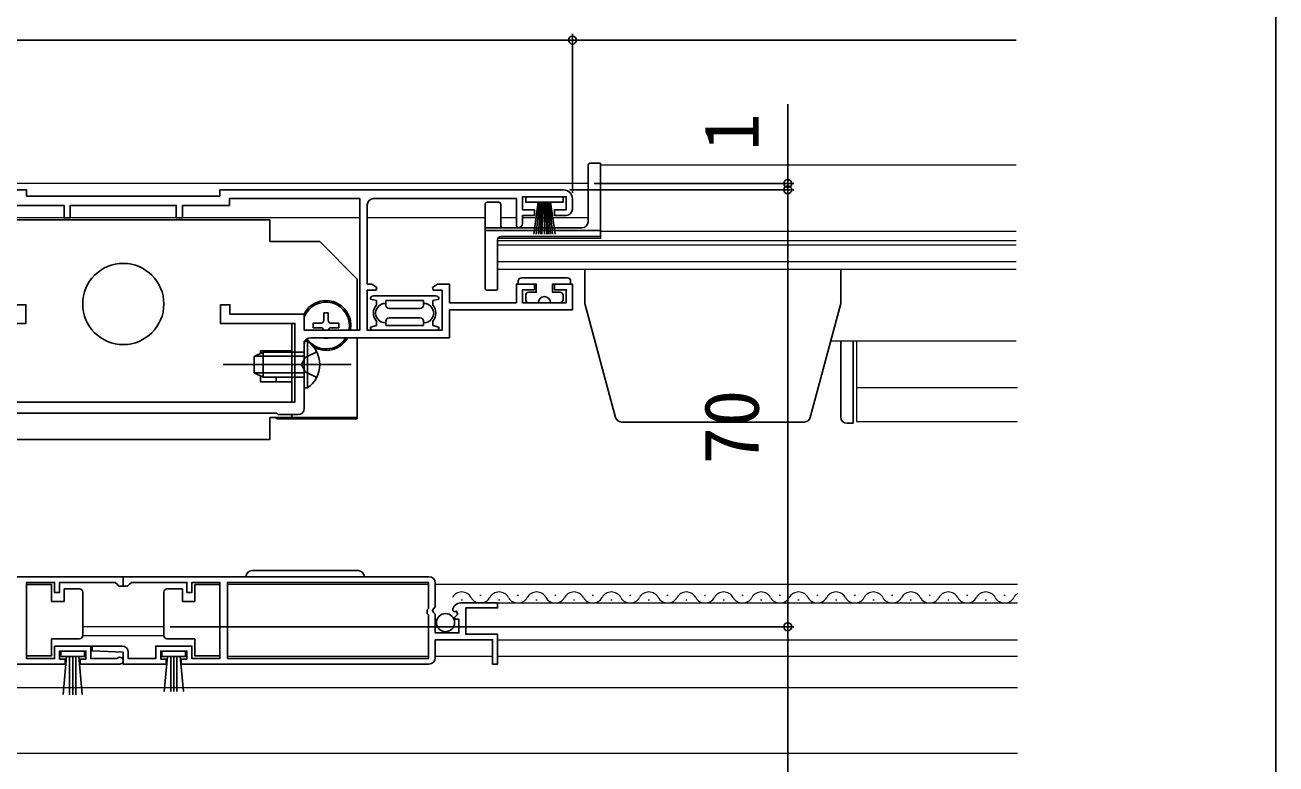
# Model space of a CAD drawing. Units: millimetres, scale not verified. Extents: x -525 to 525, y -782 to 778.
# Drawn here: x 324.5 to 525, y -72.5 to 45.9 of the extents above; entities that cross this region are included whole.
import ezdxf
from ezdxf.enums import TextEntityAlignment as Align

# ---------------------------------------------------------------- set-up
doc = ezdxf.new("R2010")
doc.units = ezdxf.units.MM
doc.header["$LTSCALE"] = 4
for name, color, linetype in [('0-2_YKK_11', 7, 'Continuous'), ('0-5_YKK_13', 4, 'Continuous'), ('0-7_YKK_D', 6, 'Continuous'), ('0-8_YKK_ZWAK', 7, 'Continuous')]:
    doc.layers.add(name, color=color, linetype=linetype)
doc.layers.add('0-4_YKK_12', color=2, linetype='Continuous', lineweight=18)
doc.styles.add('ＭＳ ゴシック', font='')
doc.styles.get('ＭＳ ゴシック').set_extended_font_data('MS Gothic')

msp = doc.modelspace()

# ---------------------------------------------------------------- linework, layer by layer
at = {"layer": '0-2_YKK_11'}
for p, q in [((412.244, 17.988), (412.244, 16.388)), ((369.244, -5.212), (369.244, -15.512)), ((340.244, -42.511), (291.244, -42.511)), ((340.241, -42.511), (389.241, -42.511))]:
    msp.add_line(p, q, dxfattribs=at)
for points in [[(269.744, 19.488), (324.744, 19.488), (324.744, 18.488), (355.744, 18.488), (355.744, 19.488), (410.744, 19.488)], [(323.244, 16.988), (330.744, 16.988), (330.744, 14.988), (331.744, 14.988), (331.744, 16.988), (348.744, 16.988), (348.744, 14.988), (349.744, 14.988), (349.744, 16.988), (357.244, 16.988), (357.244, 18.088), (378.144, 18.088), (378.144, -3.012), (369.244, -3.012), (369.244, -0.412), (357.344, -0.412), (357.344, 1.088), (355.844, 1.088), (355.844, -1.912), (367.744, -1.912), (367.744, -14.512), (312.744, -14.512)], [(323.244, 16.988), (330.744, 16.988), (330.744, 14.988), (331.744, 14.988), (331.744, 16.988), (348.744, 16.988), (348.744, 14.988), (349.744, 14.988), (349.744, 16.988), (357.244, 16.988), (357.244, 18.088), (378.144, 18.088), (378.144, -3.012), (369.244, -3.012), (369.244, -0.412), (357.344, -0.412), (357.344, 1.088), (355.844, 1.088), (355.844, -1.912), (367.744, -1.912), (367.744, -14.512), (312.744, -14.512)], [(403.544, 13.388), (403.244, 13.688), (403.244, 18.088), (380.344, 18.088)], [(411.244, 15.388), (409.344, 15.388), (409.344, 16.288), (411.244, 16.288), (411.244, 18.388), (404.244, 18.388), (404.244, 16.288), (406.144, 16.288), (406.144, 15.388), (404.244, 15.388), (404.244, 14.088)], [(379.344, 17.088), (379.344, 4.388), (380.067, 4.388), (380.884, 3.816), (380.749, 3.388), (379.344, 3.388), (379.344, -3.012), (391.344, -3.012), (391.344, 3.388), (389.938, 3.388), (389.803, 3.816), (390.62, 4.388), (392.544, 4.388), (392.544, 1.388), (403.244, 1.388), (403.244, 4.388), (406.144, 4.388), (406.144, 3.488), (404.244, 3.488), (404.244, 1.388), (411.244, 1.388), (411.244, 3.488), (409.344, 3.488), (409.344, 4.388), (412.244, 4.388), (412.244, 0.288), (392.544, 0.288), (392.544, -4.212), (370.244, -4.212)], [(312.744, -1.912), (324.644, -1.912), (324.644, 1.088), (323.144, 1.088)], [(312.744, -1.912), (324.644, -1.912), (324.644, 1.088), (323.144, 1.088)], [(368.244, -16.512), (365.044, -16.512), (364.844, -16.312), (315.644, -16.312), (315.444, -16.512), (312.244, -16.512)], [(339.339, -55.54), (339.146, -55.611), (335.044, -55.611), (335.044, -53.611), (329.244, -53.611), (329.244, -55.611), (324.747, -55.611), (324.747, -43.411), (329.244, -43.411), (329.244, -45.011), (330.044, -45.011), (330.044, -43.411), (338.944, -43.411), (339.244, -43.711), (339.544, -44.011), (340.244, -44.011), (340.244, -42.511)], [(341.046, -54.611), (341.046, -55.611), (345.441, -55.611), (345.441, -53.611), (351.241, -53.611), (351.241, -55.611), (355.739, -55.611), (355.739, -43.411), (351.241, -43.411), (351.241, -45.011), (350.441, -45.011), (350.441, -43.411), (341.541, -43.411), (341.241, -43.711), (340.941, -44.011), (340.241, -44.011), (340.241, -42.511)], [(390.241, -43.511), (390.241, -47.342), (389.788, -47.882), (389.941, -48.211), (390.241, -48.511), (390.241, -51.511), (394.041, -51.511), (394.041, -49.311), (393.424, -49.311), (393.317, -49.052), (393.883, -48.487), (393.612, -48.018), (393.293, -48.104), (393.042, -47.893)], [(394.337, -46.711), (400.241, -46.711), (400.241, -47.511), (395.141, -47.511), (395.141, -51.711), (400.241, -51.711), (400.241, -56.511), (399.441, -56.511), (399.441, -52.611), (390.241, -52.611), (390.241, -55.511)], [(389.241, -56.511), (349.541, -56.511), (349.541, -55.711), (350.441, -55.711), (350.441, -54.411), (346.241, -54.411), (346.241, -55.711), (347.141, -55.711), (347.141, -56.511), (340.246, -56.511), (340.246, -54.611), (335.235, -54.393), (335.252, -53.611), (340.046, -53.611)], [(291.244, -56.511), (330.944, -56.511), (330.944, -55.711), (330.044, -55.711), (330.044, -54.411), (334.244, -54.411), (334.244, -55.711), (333.344, -55.711), (333.344, -56.511), (339.694, -56.511)]]:
    msp.add_lwpolyline(points, dxfattribs=at)
msp.add_lwpolyline([(356.939, -55.611), (389.141, -55.611), (389.141, -48.611), (388.941, -48.411), (388.941, -47.811), (389.141, -47.611), (389.141, -43.411), (356.939, -43.411)], close=True, dxfattribs=at)
for centre, radius, start, end in [((380.344, 17.088), 1, 90.00001, 179.99999), ((410.744, 17.988), 1.5, 0.00001, 89.99999), ((411.244, 16.388), 1, 270.00001, 359.99999), ((403.544, 14.088), 0.7, 270.00001, 359.99999), ((370.244, -5.212), 1, 90.00001, 179.99999), ((368.244, -15.512), 1, 270.00001, 359.99999), ((389.241, -43.511), 1, 0.00001, 89.99999), ((394.337, -48.011), 1.3, 89.99998, 174.7841), ((340.046, -54.611), 1, 0.00001, 89.99999), ((339.694, -55.961), 0.55, 270.00003, 130.11942), ((389.241, -55.511), 1, 270.00001, 359.99999)]:
    msp.add_arc(centre, radius, start, end, dxfattribs=at)
at = {"layer": '0-4_YKK_12'}
for p, q in [((416.742, 23.488), (416.742, 11.688)), ((416.742, 23.488), (483.344, 23.488)), ((414.742, 20.485), (265.745, 20.485)), ((378.144, 14.985), (302.344, 14.985)), ((398.244, 14.985), (379.344, 14.985)), ((403.244, 14.985), (400.744, 14.985)), ((414.744, 14.985), (404.244, 14.985)), ((416.742, 12.888), (483.344, 12.888)), ((400.244, 11.688), (400.244, 6.789)), ((416.742, 11.688), (400.244, 11.688)), ((400.244, 11.388), (483.344, 11.388)), ((400.244, 10.704), (483.344, 10.704)), ((400.244, 8.032), (483.344, 8.032)), ((400.244, 6.788), (483.344, 6.788)), ((453.636, -4.712), (483.344, -4.712)), ((457.744, -4.712), (457.744, -17.612)), ((483.591, -12.212), (457.744, -12.212)), ((457.744, -17.612), (483.591, -17.612)), ((356.939, -43.711), (389.141, -43.711)), ((390.241, -43.711), (483.591, -43.711)), ((397.388, -45.45), (397.588, -45.45)), ((403.388, -45.45), (403.588, -45.45)), ((409.388, -45.45), (409.588, -45.45)), ((415.388, -45.45), (415.588, -45.45)), ((421.388, -45.45), (421.588, -45.45)), ((427.388, -45.45), (427.588, -45.45)), ((433.388, -45.45), (433.588, -45.45)), ((439.388, -45.45), (439.588, -45.45)), ((445.388, -45.449), (445.588, -45.449)), ((451.388, -45.449), (451.588, -45.449)), ((457.388, -45.449), (457.588, -45.449)), ((463.388, -45.449), (463.588, -45.449)), ((469.388, -45.449), (469.588, -45.449)), ((475.388, -45.449), (475.588, -45.449)), ((481.388, -45.449), (481.588, -45.449)), ((394.336, -46.711), (483.591, -46.711)), ((394.389, -46.21), (394.589, -46.21)), ((400.388, -46.21), (400.588, -46.21)), ((406.388, -46.21), (406.588, -46.21)), ((412.388, -46.21), (412.588, -46.21)), ((418.388, -46.21), (418.588, -46.21)), ((424.388, -46.21), (424.588, -46.21)), ((430.388, -46.21), (430.588, -46.21)), ((436.388, -46.21), (436.588, -46.21)), ((442.388, -46.21), (442.588, -46.21)), ((448.388, -46.209), (448.588, -46.209)), ((454.388, -46.209), (454.588, -46.209)), ((460.388, -46.209), (460.588, -46.209)), ((466.388, -46.209), (466.588, -46.209)), ((472.388, -46.209), (472.588, -46.209)), ((478.388, -46.209), (478.588, -46.209)), ((346.739, -50.512), (333.747, -50.512)), ((333.747, -51.913), (346.739, -51.913)), ((400.241, -52.611), (483.591, -52.611)), ((356.939, -55.211), (389.141, -55.211)), ((390.241, -55.211), (399.442, -55.211)), ((400.242, -55.211), (483.591, -55.211)), ((483.591, -60.313), (197.374, -60.313)), ((483.591, -70.812), (197.374, -70.812))]:
    msp.add_line(p, q, dxfattribs=at)
for centre, start, end in [((394.489, -46.669), 29.19937, 150.80063), ((397.488, -44.992), 209.19064, 330.80936), ((400.488, -46.669), 29.19937, 150.80063), ((403.488, -44.992), 209.19064, 330.80936), ((406.488, -46.669), 29.19937, 150.80063), ((409.488, -44.992), 209.19064, 330.80936), ((412.488, -46.668), 29.19937, 150.80063), ((415.488, -44.992), 209.19064, 330.80936), ((418.488, -46.668), 29.19937, 150.80063), ((421.488, -44.992), 209.19064, 330.80936), ((424.488, -46.668), 29.19937, 150.80063), ((427.488, -44.992), 209.19064, 330.80936), ((430.488, -46.668), 29.19937, 150.80063), ((433.488, -44.992), 209.19064, 330.80936), ((436.488, -46.668), 29.19937, 150.80063), ((439.488, -44.992), 209.19064, 330.80936), ((442.488, -46.668), 29.19937, 150.80063), ((445.488, -44.991), 209.19064, 330.80936), ((448.488, -46.668), 29.19937, 150.80063), ((451.488, -44.991), 209.19064, 330.80936), ((454.488, -46.668), 29.19937, 150.80063), ((457.488, -44.991), 209.19064, 330.80936), ((460.488, -46.668), 29.19937, 150.80063), ((463.488, -44.991), 209.19064, 330.80936), ((466.488, -46.667), 29.19937, 150.80063), ((469.488, -44.991), 209.19064, 330.80936), ((472.488, -46.667), 29.19937, 150.80063), ((475.488, -44.991), 209.19064, 330.80936), ((478.488, -46.667), 29.19937, 150.80063), ((481.488, -44.991), 209.19064, 330.80936), ((484.488, -46.667), 121.46114, 150.80063)]:
    msp.add_arc(centre, 1.718, start, end, dxfattribs=at)
at = {"layer": '0-5_YKK_13'}
for p, q in [((414.744, 14.388), (414.744, 23.288)), ((415.244, 23.788), (416.744, 23.788)), ((416.744, 11.988), (416.744, 23.788)), ((398.244, 3.688), (398.244, 17.188)), ((398.544, 17.488), (400.444, 17.488)), ((400.744, 13.888), (400.744, 17.188)), ((406.745, 17.488), (406.045, 12.388)), ((406.445, 12.388), (406.945, 17.488)), ((407.145, 17.488), (406.795, 12.388)), ((407.095, 12.388), (407.345, 17.488)), ((407.545, 17.488), (407.345, 12.388)), ((407.745, 17.488), (407.745, 12.388)), ((407.945, 17.488), (408.145, 12.388)), ((408.395, 12.388), (408.145, 17.488)), ((408.345, 17.488), (408.695, 12.388)), ((409.045, 12.388), (408.545, 17.488)), ((408.745, 17.488), (409.445, 12.388)), ((316.744, 14.699), (363.744, 14.699)), ((363.744, 11.199), (363.744, 14.699)), ((398.244, 13.388), (413.744, 13.388)), ((398.244, 12.988), (416.744, 12.988)), ((363.744, 11.199), (371.744, 11.199)), ((400.244, 3.688), (400.244, 11.488)), ((400.744, 11.988), (416.744, 11.988)), ((414.244, 6.788), (414.244, 1.288)), ((455.244, 6.788), (455.244, 1.288)), ((403.545, 4.888), (403.545, 4.388)), ((404.045, 5.388), (411.445, 5.388)), ((411.945, 4.388), (411.945, 4.888)), ((380.344, 2.488), (385.344, 2.488)), ((390.344, 2.488), (385.344, 2.488)), ((398.544, 3.388), (399.944, 3.388)), ((404.745, 1.888), (404.745, 2.588)), ((410.745, 2.588), (410.745, 1.888)), ((380.844, 1.738), (379.844, 1.988)), ((380.844, 1.023), (380.844, 1.738)), ((382.344, 1.738), (385.344, 1.738)), ((382.344, 0.988), (382.344, 1.738)), ((382.844, 0.488), (385.344, 0.488)), ((388.344, 1.738), (385.344, 1.738)), ((387.844, 0.488), (385.344, 0.488)), ((388.344, 0.988), (388.344, 1.738)), ((389.844, 1.738), (390.844, 1.988)), ((389.844, 1.023), (389.844, 1.738)), ((406.745, 1.388), (405.245, 1.388)), ((410.245, 1.388), (408.745, 1.388)), ((414.244, 1.288), (419.136, -16.971)), ((455.244, 1.288), (450.351, -16.971)), ((367.244, -14.512), (367.244, -1.912)), ((370.694, -1.899), (370.694, -2.599)), ((370.694, -1.899), (371.894, -1.899)), ((372.394, -0.199), (373.094, -0.199)), ((372.394, -0.199), (372.394, -1.399)), ((373.094, -0.199), (373.094, -1.399)), ((373.594, -1.899), (374.794, -1.899)), ((374.794, -1.899), (374.794, -2.599)), ((380.844, -2.262), (380.844, -1.546)), ((382.344, -2.262), (382.344, -1.512)), ((382.844, -1.012), (385.344, -1.012)), ((387.844, -1.012), (385.344, -1.012)), ((388.344, -2.262), (388.344, -1.512)), ((389.844, -2.262), (389.844, -1.546)), ((370.694, -2.599), (371.894, -2.599)), ((373.594, -2.599), (374.794, -2.599)), ((380.844, -2.262), (379.844, -2.512)), ((385.344, -3.012), (380.344, -3.012)), ((382.344, -2.262), (385.344, -2.262)), ((388.344, -2.262), (385.344, -2.262)), ((385.344, -3.012), (390.344, -3.012)), ((389.844, -2.262), (390.844, -2.512)), ((369.754, -4.762), (369.245, -4.762)), ((369.245, -4.762), (369.245, -12.262)), ((372.394, -4.212), (372.394, -4.299)), ((372.394, -4.299), (373.094, -4.299)), ((373.094, -4.212), (373.094, -4.299)), ((377.744, -4.212), (377.744, -17.218)), ((455.244, -16.912), (455.244, -4.712)), ((457.244, -17.912), (457.244, -4.712)), ((361.245, -7.212), (362.645, -6.512)), ((361.245, -7.212), (361.245, -9.812)), ((369.245, -7.166), (361.337, -7.166)), ((362.244, -6.3), (367.244, -6.3)), ((362.244, -6.3), (362.244, -6.712)), ((364.744, -6.512), (364.744, -6.3)), ((376.745, -8.512), (356.245, -8.512)), ((361.245, -9.812), (362.645, -10.512)), ((369.245, -9.858), (361.337, -9.858)), ((369.245, -10.512), (362.645, -10.512)), ((364.744, -11.3), (364.744, -10.512)), ((363.744, -17), (377.744, -17)), ((363.744, -20.5), (363.744, -17)), ((364.744, -17.018), (364.744, -17)), ((377.744, -17.218), (364.944, -17.218)), ((367.244, -17), (367.244, -16.512)), ((420.102, -17.712), (449.385, -17.712)), ((456.244, -17.912), (457.244, -17.912)), ((316.744, -20.5), (363.744, -20.5)), ((377.891, -41.511), (360.891, -41.511)), ((330.747, -44.461), (330.747, -46.461)), ((333.247, -44.461), (330.747, -44.461)), ((347.239, -44.461), (349.739, -44.461)), ((349.739, -44.461), (349.739, -46.461)), ((330.747, -46.461), (328.747, -46.461)), ((349.739, -46.461), (351.739, -46.461)), ((333.747, -51.961), (333.747, -51.461)), ((346.739, -51.961), (346.739, -51.461)), ((328.747, -52.461), (333.247, -52.461)), ((351.739, -52.461), (347.239, -52.461)), ((330.608, -61.387), (331.144, -55.261)), ((331.644, -55.261), (331.644, -61.411)), ((332.144, -55.261), (332.144, -61.411)), ((332.644, -55.261), (332.644, -61.411)), ((333.68, -61.387), (333.144, -55.261)), ((346.806, -60.887), (347.342, -55.261)), ((347.842, -55.261), (347.842, -60.911)), ((348.342, -55.261), (348.342, -60.911)), ((348.842, -55.261), (348.842, -60.911)), ((349.878, -60.887), (349.342, -55.261))]:
    msp.add_line(p, q, dxfattribs=at)
for points in [[(404.745, 18.388), (404.745, 17.488), (410.745, 17.488), (410.745, 18.388)], [(334.044, -55.261), (330.244, -55.261), (330.244, -54.411), (334.044, -54.411)], [(346.442, -55.261), (350.241, -55.261), (350.241, -54.411), (346.442, -54.411)]]:
    msp.add_lwpolyline(points, close=True, dxfattribs=at)
for points in [[(371.744, 11.199), (377.744, 5.199), (377.744, -3.012)], [(405.245, 3.088), (406.445, 3.088), (406.445, 4.388), (403.545, 4.388)], [(411.945, 4.388), (409.045, 4.388), (409.045, 3.088), (410.245, 3.088)], [(369.754, -4.762), (369.754, -12.262), (369.245, -12.262)], [(369.245, -6.512), (362.645, -6.512), (362.645, -10.512)], [(371.254, -6.462), (369.399, -7.367), (368.79, -8.512)], [(371.254, -10.562), (369.399, -9.657), (368.79, -8.512)], [(362.244, -10.312), (362.244, -11.3), (367.244, -11.3)], [(328.747, -46.461), (328.747, -43.761), (324.747, -43.761), (324.747, -55.161)], [(351.739, -46.461), (351.739, -43.761), (355.739, -43.761), (355.739, -55.161)], [(333.747, -51.461), (333.747, -45.461), (333.747, -44.961)], [(346.739, -51.461), (346.739, -45.461), (346.739, -44.961)], [(324.747, -55.161), (328.747, -55.161), (328.747, -52.461)], [(355.739, -55.161), (351.739, -55.161), (351.739, -52.461)]]:
    msp.add_lwpolyline(points, dxfattribs=at)
for centre, radius in [((340.244, 1.199), 6.5), ((391.891, -49.861), 1.45)]:
    msp.add_circle(centre, radius, dxfattribs=at)
for centre, radius, start, end in [((415.244, 23.288), 0.5, 90, 180), ((398.544, 17.188), 0.3, 90, 180), ((400.444, 17.188), 0.3, 0, 90), ((413.744, 14.388), 1, 270, 0), ((401.244, 13.888), 0.5, 180, 270), ((400.744, 11.488), 0.5, 90, 180), ((404.045, 4.888), 0.5, 90, 179.99974), ((411.445, 4.888), 0.5, 359.99974, 90), ((380.344, 1.988), 0.5, 89.99974, 180), ((390.344, 1.988), 0.5, 0, 89.99974), ((398.544, 3.688), 0.3, 180, 270), ((399.944, 3.688), 0.3, 270, 0), ((405.245, 2.588), 0.5, 90, 179.99974), ((407.745, 1.388), 1, 359.99974, 179.99974), ((410.245, 2.588), 0.5, 359.99974, 90), ((372.744, -2.249), 4, 350.46455, 155.23864), ((372.744, -2.249), 3.75, 349.8223, 158.99123), ((382.244, -0.262), 1.9, 137.46284, 222.53664), ((382.244, -0.262), 1.55, 86.30067, 273.69881), ((382.844, 0.988), 0.5, 180, 269.99974), ((387.844, 0.988), 0.5, 269.99974, 0), ((388.444, -0.262), 1.55, 266.30067, 93.69881), ((388.444, -0.262), 1.9, 317.46284, 42.53664), ((405.245, 1.888), 0.5, 179.99974, 270), ((410.245, 1.888), 0.5, 270, 359.99974), ((371.894, -1.399), 0.5, 270, 0), ((373.594, -1.399), 0.5, 180, 270), ((382.844, -1.512), 0.5, 89.99974, 180), ((387.844, -1.512), 0.5, 0, 89.99974), ((371.894, -3.099), 0.5, 22.00805, 90), ((373.594, -3.099), 0.5, 90, 157.99195), ((380.344, -2.512), 0.5, 180, 269.99974), ((390.344, -2.512), 0.5, 269.99974, 0), ((372.744, -2.249), 4, 215.35554, 218.91435), ((372.744, -2.249), 3.75, 214.8855, 328.44153), ((367.218, -8.512), 4.527, 304.06671, 55.93329), ((372.744, -2.249), 4, 240.94385, 330.61617), ((364.944, -17.018), 0.2, 180, 270), ((420.102, -16.712), 1, 195, 270), ((449.385, -16.712), 1, 270, 345), ((456.244, -16.912), 1, 180, 270), ((360.891, -42.511), 1, 90, 180), ((377.891, -42.511), 1, 0, 90), ((333.247, -44.961), 0.5, 0.00001, 90), ((347.239, -44.961), 0.5, 90, 179.99999), ((333.247, -51.961), 0.5, 270, 359.99995), ((347.239, -51.961), 0.5, 180.00005, 270)]:
    msp.add_arc(centre, radius, start, end, dxfattribs=at)
at = {"layer": '0-7_YKK_D'}
for p, q in [((412.244, 18.988), (412.244, 44.488)), ((412.244, 18.988), (412.244, 44.488)), ((412.244, 43.488), (268.244, 43.488)), ((412.244, 43.488), (483.344, 43.488)), ((446.742, 20.485), (446.742, 33.198)), ((415.742, 20.485), (447.742, 20.485)), ((446.742, 19.488), (446.742, 20.485)), ((411.744, 19.488), (447.742, 19.488)), ((411.744, 19.488), (447.742, 19.488)), ((446.742, 19.488), (446.742, 16.938)), ((446.742, -50.512), (446.742, 19.488)), ((347.739, -50.512), (447.742, -50.512)), ((347.739, -50.512), (447.742, -50.512)), ((446.742, -50.512), (446.742, -128.315))]:
    msp.add_line(p, q, dxfattribs=at)
for centre in [(412.244, 43.488), (412.244, 43.488), (446.742, 20.485), (446.742, 19.488), (446.742, 19.488), (446.742, -50.512), (446.742, -50.512)]:
    msp.add_circle(centre, 0.637, dxfattribs=at)
at = {"layer": '0-8_YKK_ZWAK'}
msp.add_lwpolyline([(-525, -782.3), (525, -782.3), (525, 747.7)], dxfattribs=at)

# ---------------------------------------------------------------- texts
at = {"layer": '0-7_YKK_D', "style": 'ＭＳ ゴシック'}
for s, p in [('1', (444.742, 25.744)), ('70', (444.742, -24.512))]:
    msp.add_text(s, height=8.798, rotation=90, dxfattribs=at).set_placement(p, align=Align.BOTTOM_LEFT)

doc.saveas('drawing.dxf')
